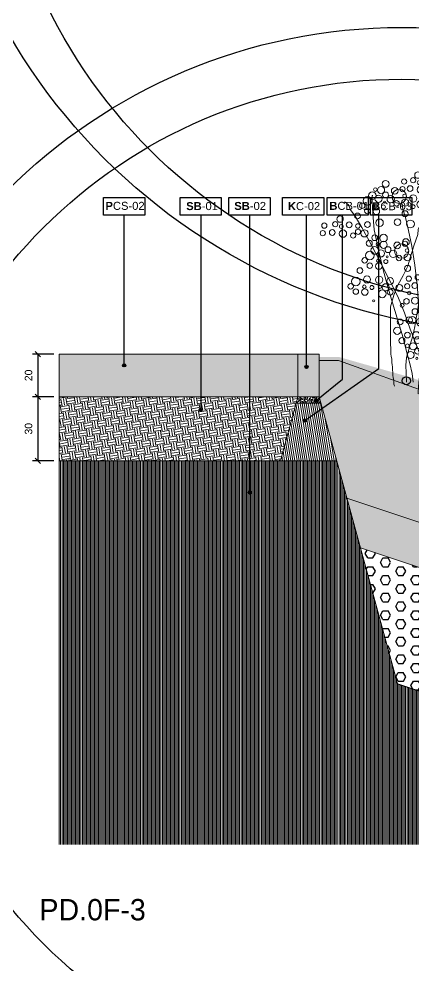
# Model space of a CAD drawing. Header units: metres. Extents: x -325 to 301, y -147 to 149.
# Drawn here: x 17.358 to 19.203, y 64.099 to 68.532 of the extents above; entities that cross this region are included whole.
import ezdxf

# ---------------------------------------------------------------- set-up
doc = ezdxf.new("R2010")
doc.units = ezdxf.units.M
doc.linetypes.add('ACAD_ISO03W100', pattern=[30, 12, -18])
doc.layers.get('Defpoints').update_dxf_attribs({"lineweight": 13})
for name, color, linetype, plot in [('-aux', 50, 'Continuous', False), ('-AUX-QAD', 5, 'Continuous', False), ('-AUX_RIM', 2, 'Continuous', False)]:
    doc.layers.add(name, color=color, linetype=linetype, plot=plot)
doc.layers.add('0-TX-1_25', color=7, linetype='Continuous', true_color=0x3f4f7f)
for name, color, linetype in [('02-L-Geotextile', 32, 'Continuous'), ('02-TRAÇ-D-linia 2', 251, 'Continuous'), ('10-DET-encoixinat', 37, 'Continuous'), ('10-DET_TERRENY_compactat', 252, 'Continuous'), ('10-DET_TERRENY_sol estructural', 251, 'Continuous'), ('A-KEYPLAN_HATCH', 7, 'Continuous'), ('A_TEXT_2', 7, 'Continuous')]:
    doc.layers.add(name, color=color, linetype=linetype)
for name, color, linetype, lineweight in [('05-VEG-gris 50%', 253, 'Continuous', 18), ('1-CM', 7, 'Continuous', 0), ('2-L-secció', 1, 'Continuous', 0), ('3-TR Formigó', 252, 'Continuous', 0), ('3-TR Seleccionat', 44, 'Continuous', 0), ('3-TR Tot-u', 37, 'Continuous', 0), ('3_TR_paviment gris', 252, 'Continuous', 5)]:
    doc.layers.add(name, color=color, linetype=linetype, lineweight=lineweight)
doc.layers.add('3-TR tot_u', color=7, linetype='Continuous', lineweight=5, true_color=0x787878)
doc.styles.get("Standard").update_dxf_attribs({"font": 'arial.ttf'})
doc.styles.add('x-llegenda materials$0$ENGRAVERS', font='TT0586M.TTF')
doc.dimstyles.new('ISO-25', dxfattribs={"dimtxt": 0.1, "dimasz": 0.1, "dimexe": 0.1, "dimexo": 0.1, "dimgap": 0.1, "dimtad": 1, "dimdec": 0, "dimlfac": 100, "dimzin": 9, "dimtxsty": 'Standard', "dimblk": 'OBLIQUE', "dimcen": 0.1, "dimadec": 0, "dimazin": 0, "dimtfac": 1, "dimtdec": 0, "dimtmove": 0, "dimatfit": 3, "dimldrblk": 'OBLIQUE', "dimfxl": 1, "dimarcsym": 0})

# ---------------------------------------------------------------- blocks, each defined once
blk = doc.blocks.new('ccddddddddddd')
for points in [[(90.232, 20.017), (90.254, 20.017), (90.353, 19.93), (90.419, 19.777), (90.55, 19.579), (90.747, 19.229), (90.966, 18.791), (91.229, 18.266), (91.514, 17.652), (91.777, 17.083), (91.974, 16.579), (92.127, 16.076), (92.325, 15.528), (92.456, 15.134), (92.478, 14.871), (92.544, 14.674), (92.609, 14.521), (92.62, 14.433)], [(92.171, 14.455), (92.16, 14.543), (92.149, 14.718), (92.084, 15.025), (91.996, 15.397), (91.908, 15.813), (91.777, 16.295), (91.645, 16.798), (91.492, 17.346), (91.361, 17.915), (91.229, 18.528), (91.12, 19.142), (91.098, 19.645), (91.087, 20.017), (91.087, 20.193), (91.109, 20.193)], [(92.631, 19.974), (92.653, 19.974), (92.642, 19.886), (92.631, 19.798), (92.631, 19.689), (92.609, 19.601), (92.598, 19.536), (92.576, 19.448), (92.555, 19.36), (92.533, 19.251), (92.467, 19.12), (92.445, 18.966), (92.379, 18.791), (92.314, 18.616), (92.248, 18.419), (92.182, 18.222), (92.116, 18.003), (91.963, 17.718), (91.788, 17.433), (91.656, 17.127), (91.547, 16.776), (91.536, 16.382), (91.525, 16.054), (91.514, 15.813), (91.514, 15.331), (91.525, 15.265), (91.536, 15.178), (91.536, 15.068), (91.547, 15.003), (91.558, 14.937), (91.558, 14.674), (91.569, 14.609), (91.58, 14.521), (91.58, 14.411), (91.591, 14.379), (91.602, 14.357), (91.602, 14.346)], [(91.963, 19.842), (92.007, 19.842), (92.018, 19.755), (92.084, 19.492), (92.171, 19.098), (92.259, 18.616), (92.325, 18.025), (92.39, 17.324), (92.412, 16.47), (92.412, 15.572), (92.401, 14.806), (92.335, 14.324), (92.314, 14.105), (92.325, 14.094)], [(93.256, 19.733), (93.256, 19.569), (93.245, 19.459), (93.234, 19.328), (93.212, 19.174), (93.19, 19.043), (93.124, 18.912), (93.058, 18.758), (92.993, 18.627), (92.927, 18.474), (92.905, 18.298), (92.839, 18.101), (92.774, 17.882), (92.686, 17.641), (92.576, 17.379), (92.467, 17.116), (92.401, 16.809), (92.335, 16.459), (92.27, 16.152), (92.204, 15.868), (92.116, 15.605), (92.051, 15.386), (91.985, 15.211), (91.974, 15.079), (91.963, 14.992), (91.963, 14.455)], [(94.734, 19.317), (94.734, 19.207), (94.723, 19.185), (94.712, 19.12), (94.69, 19.054), (94.624, 18.966), (94.537, 18.857), (94.427, 18.725), (94.296, 18.572), (94.186, 18.441), (94.099, 18.266), (94.011, 18.112), (93.945, 17.937), (93.88, 17.74), (93.814, 17.543), (93.748, 17.302), (93.661, 17.061), (93.573, 16.776), (93.463, 16.448), (93.354, 16.098), (93.222, 15.725), (93.113, 15.397), (92.981, 15.134), (92.894, 14.937), (92.872, 14.718), (92.85, 14.521), (92.839, 14.411), (92.828, 14.346), (92.828, 14.335)], [(92.85, 14.422), (92.839, 14.455), (92.85, 14.521), (92.85, 14.652), (92.861, 14.718), (92.861, 14.981), (92.883, 15.09), (92.894, 15.178), (92.894, 15.309), (92.905, 15.441), (92.916, 15.572), (92.927, 15.703), (92.938, 15.879), (92.96, 16.054), (92.981, 16.251), (93.003, 16.47), (93.069, 16.689), (93.091, 16.952), (93.157, 17.214), (93.222, 17.477), (93.332, 17.696), (93.441, 17.871), (93.529, 18.047), (93.595, 18.222), (93.682, 18.375), (93.748, 18.485), (93.77, 18.55), (93.781, 18.572), (93.792, 18.594), (93.792, 18.605)], [(92.916, 14.401), (92.927, 14.422), (92.938, 14.532), (93.003, 14.685), (93.069, 14.882), (93.179, 15.189), (93.288, 15.517), (93.376, 15.911), (93.595, 16.744), (93.77, 17.138), (93.945, 17.51), (94.055, 17.817), (94.164, 18.036), (94.296, 18.255), (94.384, 18.364), (94.405, 18.375), (94.416, 18.375)], [(93.157, 14.379), (93.266, 14.619), (93.463, 14.97), (93.748, 15.474), (94.055, 16.109), (94.34, 16.766), (94.624, 17.357), (94.844, 17.795), (94.975, 18.079), (94.997, 18.145)], [(92.992, 14.324), (92.992, 14.346), (93.003, 14.455), (93.014, 14.63), (93.102, 14.871), (93.168, 15.222), (93.277, 15.616), (93.409, 15.966), (93.562, 16.339), (94.044, 17.083), (94.307, 17.39), (94.504, 17.587), (94.614, 17.652), (94.657, 17.652), (94.745, 17.641), (95.008, 17.641), (95.03, 17.631), (95.052, 17.631)], [(94.745, 17.641), (95.106, 17.641), (95.128, 17.652), (95.413, 17.652), (95.413, 17.641), (95.435, 17.641), (95.435, 17.631), (95.446, 17.62), (95.457, 17.62), (95.457, 17.609), (95.479, 17.598), (95.49, 17.587), (95.501, 17.576)]]:
    blk.add_lwpolyline(points)
for centre, radius in [((92.507, 20.78), 0.0991), ((91.511, 20.539), 0.104), ((92.08, 20.594), 0.0797), ((92.354, 20.627), 0.0797), ((92.54, 20.55), 0.059), ((92.862, 20.718), 0.0883), ((92.961, 20.554), 0.0797), ((93.114, 20.663), 0.0797), ((93.311, 20.609), 0.11), ((93.618, 20.466), 0.0883), ((91.094, 20.189), 0.118), ((91.193, 20.375), 0.0548), ((91.368, 20.353), 0.108), ((91.5, 20.2), 0.0903), ((91.784, 20.32), 0.104), ((91.916, 20.145), 0.219), ((92.025, 20.364), 0.0797), ((92.255, 20.375), 0.0883), ((92.584, 20.331), 0.112), ((90.776, 19.893), 0.0836), ((90.941, 20.036), 0.132), ((91.281, 20.09), 0.108), ((91.467, 19.981), 0.0328), ((91.652, 20.068), 0.112), ((91.828, 19.937), 0.0834), ((92.091, 19.948), 0.109), ((92.08, 20.156), 0.0547), ((92.343, 20.068), 0.109), ((92.551, 19.882), 0.101), ((92.796, 20.127), 0.0797), ((92.939, 20.017), 0.0774), ((93.3, 20.05), 0.0834), ((93.629, 20.028), 0.0936), ((93.782, 20.138), 0.101), ((90.929, 19.729), 0.0834), ((91.204, 19.707), 0.098), ((91.193, 19.871), 0.0548), ((91.423, 19.838), 0.062), ((92.08, 19.609), 0.0936), ((92.332, 19.817), 0.059), ((92.873, 19.853), 0.0774), ((93.421, 19.722), 0.131), ((93.629, 19.558), 0.128), ((93.629, 19.558), 0.128), ((93.662, 19.809), 0.0558), ((93.837, 19.875), 0.0548), ((94.023, 19.853), 0.101), ((94.023, 19.853), 0.0855), ((94.428, 19.809), 0.0883), ((94.604, 19.667), 0.0797), ((89.599, 19.321), 0.0797), ((89.933, 19.354), 0.0797), ((90.087, 19.507), 0.0991), ((90.36, 19.321), 0.0883), ((90.623, 19.587), 0.0883), ((90.919, 19.313), 0.0876), ((91.291, 19.357), 0.114), ((91.839, 19.357), 0.0991), ((92.233, 19.291), 0.121), ((92.983, 19.514), 0.059), ((93.432, 19.459), 0.101), ((94.166, 19.437), 0.108), ((94.407, 19.393), 0.0639), ((89.545, 19.091), 0.0797), ((89.835, 19.102), 0.0883), ((90.163, 19.058), 0.112), ((90.119, 19.277), 0.059), ((90.624, 19.101), 0.0797), ((90.625, 19.278), 0.0692), ((90.821, 19.046), 0.11), ((93.155, 19.106), 0.0991), ((94.122, 19.196), 0.0936), ((94.494, 19.163), 0.0936), ((94.899, 19.037), 0.0991), ((90.471, 18.991), 0.0797), ((90.957, 18.739), 0.0928), ((91.128, 18.904), 0.0883), ((91.4, 18.886), 0.114), ((92.078, 18.741), 0.104), ((92.647, 18.796), 0.0797), ((93.002, 18.953), 0.0797), ((93.188, 18.876), 0.059), ((93.429, 18.92), 0.0883), ((93.528, 18.756), 0.0797), ((93.681, 18.866), 0.0797), ((93.878, 18.811), 0.11), ((94.745, 18.884), 0.0797), ((94.932, 18.807), 0.059), ((95.173, 18.851), 0.0883), ((95.425, 18.796), 0.0797), ((95.622, 18.742), 0.11), ((91.118, 18.515), 0.118), ((91.217, 18.701), 0.0548), ((91.305, 18.417), 0.108), ((91.392, 18.679), 0.108), ((91.524, 18.526), 0.0903), ((91.808, 18.647), 0.104), ((91.94, 18.471), 0.219), ((92.049, 18.69), 0.0797), ((92.104, 18.482), 0.0547), ((92.904, 18.701), 0.0883), ((93.232, 18.658), 0.112), ((94.185, 18.668), 0.0883), ((94.647, 18.632), 0.0883), ((94.975, 18.588), 0.112), ((95.271, 18.687), 0.0797), ((95.928, 18.599), 0.0883), ((90.8, 18.22), 0.0836), ((90.965, 18.362), 0.132), ((91.217, 18.198), 0.0548), ((91.491, 18.307), 0.0328), ((91.676, 18.395), 0.112), ((91.852, 18.263), 0.0834), ((92.115, 18.274), 0.109), ((92.991, 18.395), 0.109), ((93.199, 18.209), 0.101), ((93.364, 18.329), 0.0797), ((93.506, 18.22), 0.0774), ((93.867, 18.252), 0.0834), ((94.196, 18.23), 0.0936), ((94.349, 18.34), 0.101), ((94.624, 18.255), 0.0774), ((94.909, 18.233), 0.0774), ((90.647, 17.913), 0.0883), ((90.953, 18.055), 0.0834), ((91.228, 18.033), 0.098), ((91.447, 18.165), 0.062), ((92.104, 17.935), 0.0936), ((92.98, 18.143), 0.059), ((93.44, 18.055), 0.0774), ((93.988, 17.924), 0.131), ((94.229, 18.012), 0.0558), ((94.404, 18.077), 0.0548), ((94.59, 18.055), 0.101), ((94.59, 18.055), 0.0855), ((95.249, 18.134), 0.0903), ((90.514, 17.581), 0.132), ((90.854, 17.636), 0.108), ((91.225, 17.614), 0.112), ((91.562, 17.566), 0.104), ((92.132, 17.621), 0.0797), ((92.406, 17.653), 0.0797), ((92.978, 17.587), 0.0883), ((93.55, 17.716), 0.059), ((94.196, 17.76), 0.128), ((94.196, 17.76), 0.128), ((94.469, 17.625), 0.0797), ((94.622, 17.779), 0.0991), ((94.896, 17.593), 0.0883), ((95.413, 17.751), 0.114), ((90.349, 17.439), 0.0836), ((90.766, 17.417), 0.0548), ((90.996, 17.384), 0.062), ((91.245, 17.402), 0.0548), ((91.42, 17.38), 0.108), ((91.836, 17.347), 0.104), ((92.077, 17.391), 0.0797), ((92.307, 17.402), 0.0883), ((92.636, 17.358), 0.112), ((92.592, 17.577), 0.059), ((93.077, 17.423), 0.0797), ((93.23, 17.532), 0.0797), ((93.428, 17.478), 0.11), ((93.734, 17.335), 0.0883), ((94.37, 17.374), 0.0883), ((94.699, 17.33), 0.112), ((94.655, 17.549), 0.059), ((94.994, 17.428), 0.0797), ((95.148, 17.538), 0.0797), ((95.345, 17.483), 0.11), ((95.632, 17.554), 0.0774), ((95.652, 17.341), 0.0883), ((90.502, 17.274), 0.0834), ((90.777, 17.252), 0.098), ((91.308, 17.182), 0.118), ((91.552, 17.226), 0.0903), ((92.132, 17.183), 0.0547), ((92.557, 17.062), 0.109), ((93.899, 17.007), 0.101), ((91.04, 16.974), 0.0328), ((91.905, 16.81), 0.059), ((92.042, 16.93), 0.0834), ((92.305, 16.941), 0.109), ((92.765, 16.876), 0.101), ((92.913, 16.996), 0.0797), ((92.989, 16.722), 0.0774), ((93.055, 16.886), 0.0774), ((93.417, 16.919), 0.0834), ((93.745, 16.897), 0.0936), ((93.953, 16.744), 0.0548), ((94.14, 16.722), 0.101), ((94.14, 16.722), 0.0855), ((92.294, 16.602), 0.0936), ((93.537, 16.591), 0.131), ((93.745, 16.427), 0.128), ((93.745, 16.427), 0.128), ((93.778, 16.678), 0.0558), ((94.545, 16.678), 0.0883), ((94.72, 16.536), 0.0797), ((91.829, 16.306), 0.0876), ((92.108, 16.35), 0.0991), ((92.201, 16.35), 0.114), ((92.448, 16.284), 0.121), ((93.099, 16.383), 0.059), ((93.548, 16.328), 0.101), ((94.282, 16.306), 0.108), ((94.523, 16.262), 0.0639), ((91.731, 16.039), 0.11), ((92.038, 15.897), 0.0883), ((92.309, 15.879), 0.114), ((93.272, 15.975), 0.0991), ((94.238, 16.065), 0.0936), ((94.611, 16.032), 0.0936), ((91.866, 15.732), 0.0928), ((92.204, 15.548), 0.108), ((92.346, 15.735), 0.104), ((92.79, 15.559), 0.0797), ((92.845, 15.789), 0.0797), ((93.02, 15.57), 0.0883), ((93.119, 15.822), 0.0797), ((93.349, 15.527), 0.112), ((93.305, 15.746), 0.059), ((93.546, 15.789), 0.0883), ((93.644, 15.625), 0.0797), ((93.798, 15.735), 0.0797), ((93.995, 15.68), 0.11), ((92.029, 15.57), 0.0548), ((92.116, 15.286), 0.108), ((92.335, 15.395), 0.0903), ((92.488, 15.264), 0.112), ((92.571, 15.384), 0.118), ((92.62, 15.516), 0.104), ((92.845, 15.351), 0.0547), ((93.108, 15.264), 0.109), ((94.302, 15.537), 0.0883), ((94.763, 15.501), 0.0883), ((92.303, 15.176), 0.0328)]:
    blk.add_circle(centre, radius)
blk = doc.blocks.new('hatch keyplan 2')
at = {"layer": 'A-KEYPLAN_HATCH'}
blk.add_lwpolyline([(0, 0.00548), (0.01287, 0.00548), (0.01287, 0), (0, 0)], close=True, dxfattribs=at)
blk = doc.blocks.new('hatch keyplan')
at = {"layer": 'A-KEYPLAN_HATCH'}
blk.add_blockref('hatch keyplan 2', (1.43058, 0.85215), dxfattribs=at)
blk = doc.blocks.new('B-CB03')
at = {"layer": 'A-KEYPLAN_HATCH'}
blk.add_blockref('hatch keyplan', (-1.43058, -0.85215), dxfattribs=at)
at = {"layer": 'A_TEXT_2', "insert": (-0.0008, 0.00398), "char_height": 0.0025, "attachment_point": 1}
blk.add_mtext_dynamic_manual_height_columns('\\pi0.00128;{\\fArial|b1|i0|c0|p34;B}CB-03', width=0.0145619, gutter_width=0.015, heights=[0], dxfattribs=at)
blk = doc.blocks.new('SB-01')
at = {"layer": 'A-KEYPLAN_HATCH'}
blk.add_blockref('hatch keyplan', (-1.43058, -0.85215), dxfattribs=at)
at = {"layer": 'A_TEXT_2', "insert": (-0.0008, 0.00403), "char_height": 0.0025, "attachment_point": 1}
blk.add_mtext_dynamic_manual_height_columns('\\pi0.00271;{\\fArial|b1|i0|c0|p34;SB}-01', width=0.0145619, gutter_width=0.015, heights=[0], dxfattribs=at)
blk = doc.blocks.new('K01B')
at = {"layer": 'A-KEYPLAN_HATCH'}
blk.add_blockref('hatch keyplan', (-1.43058, -0.85215), dxfattribs=at)
at = {"layer": 'A_TEXT_2', "insert": (-0.0008, 0.00402), "char_height": 0.0025, "attachment_point": 1}
blk.add_mtext_dynamic_manual_height_columns('\\pi0.00246;{\\fArial|b1|i0|c0|p34;K}C-02', width=0.0145619, gutter_width=0.015, heights=[0], dxfattribs=at)
blk = doc.blocks.new('_Oblique')
at = {"color": 0, "lineweight": -2}
blk.add_line((-0.5, -0.5), (0.5, 0.5), dxfattribs=at)
blk = doc.blocks.new('*D616')
at = {"layer": '0-TX-1_25', "color": 0, "lineweight": -2, "transparency": 16777216}
for p, q in [((17.5206, 66.9619), (17.4206, 66.9619)), ((17.4456, 66.9619), (17.4456, 66.7619)), ((17.5209, 66.7619), (17.4206, 66.7619))]:
    blk.add_line(p, q, dxfattribs=at)
at = {"layer": 'Defpoints', "color": 0, "transparency": 16777216}
for p in [(17.5456, 66.9619), (17.4456, 66.7619), (17.5459, 66.7619)]:
    blk.add_point(p, dxfattribs=at)
at = {"layer": '0-TX-1_25', "color": 0, "lineweight": -2, "transparency": 16777216, "xscale": 0.025, "yscale": 0.025, "zscale": 0.025}
for p, rotation in [((17.4456, 66.9619), 90), ((17.4456, 66.7619), 270)]:
    blk.add_blockref('_Oblique', p, dxfattribs=dict(at, rotation=rotation))
at = {"layer": '0-TX-1_25', "color": 0, "transparency": 16777216, "insert": (17.4027, 66.8619), "char_height": 0.035, "attachment_point": 5, "rotation": 90}
blk.add_mtext('20', dxfattribs=at)
blk = doc.blocks.new('*D619')
at = {"layer": '0-TX-1_25', "color": 0, "lineweight": -2, "transparency": 16777216}
for p, q in [((17.5206, 66.7619), (17.4206, 66.7619)), ((17.4456, 66.7619), (17.4456, 66.4619)), ((17.5209, 66.4619), (17.4206, 66.4619))]:
    blk.add_line(p, q, dxfattribs=at)
at = {"layer": 'Defpoints', "color": 0, "transparency": 16777216}
for p in [(17.5456, 66.7619), (17.4456, 66.4619), (17.5459, 66.4619)]:
    blk.add_point(p, dxfattribs=at)
at = {"layer": '0-TX-1_25', "color": 0, "lineweight": -2, "transparency": 16777216, "xscale": 0.025, "yscale": 0.025, "zscale": 0.025}
for p, rotation in [((17.4456, 66.7619), 90), ((17.4456, 66.4619), 270)]:
    blk.add_blockref('_Oblique', p, dxfattribs=dict(at, rotation=rotation))
at = {"layer": '0-TX-1_25', "color": 0, "transparency": 16777216, "insert": (17.4027, 66.6119), "char_height": 0.035, "attachment_point": 5, "rotation": 90}
blk.add_mtext('30', dxfattribs=at)
blk = doc.blocks.new('B-CB01')
at = {"layer": 'A-KEYPLAN_HATCH'}
blk.add_blockref('hatch keyplan', (-1.43058, -0.85215), dxfattribs=at)
at = {"layer": 'A_TEXT_2', "insert": (-0.0008, 0.00411), "char_height": 0.0025, "attachment_point": 1}
blk.add_mtext_dynamic_manual_height_columns('\\pi0.00152;{\\fArial|b1|i0|c0|p34;B}CB-01', width=0.0145619, gutter_width=0.015, heights=[0], dxfattribs=at)
blk = doc.blocks.new('SB-02')
at = {"layer": 'A-KEYPLAN_HATCH'}
blk.add_blockref('hatch keyplan', (-1.43058, -0.85215), dxfattribs=at)
at = {"layer": 'A_TEXT_2', "insert": (-0.0008, 0.00408), "char_height": 0.0025, "attachment_point": 1}
blk.add_mtext_dynamic_manual_height_columns('\\pi0.00249;{\\fArial|b1|i0|c0|p34;SB}-02', width=0.0145619, gutter_width=0.015, heights=[0], dxfattribs=at)
blk = doc.blocks.new('POINT')
at = {"layer": '0-TX-1_25'}
h = blk.add_hatch(dxfattribs=at)
h.set_pattern_fill('ANGLE', color=256)
h.set_pattern_definition([(0, (-83.747, -12.726), (0, 6.985), [5.08, -1.905]), (90, (-83.747, -12.726), (-6.985, 4e-16), [5.08, -1.905])])
edge = h.paths.add_edge_path()
edge.add_arc((0, 0), 0.0075, 0, 360)
h = blk.add_hatch(color=256, dxfattribs=at)
h.dxf.hatch_style = 1
edge = h.paths.add_edge_path()
edge.add_arc((0, 0), 0.0075, 0, 360)
blk.add_circle((0, 0), 0.0075, dxfattribs=at)
blk = doc.blocks.new('PCS02')
at = {"layer": 'A-KEYPLAN_HATCH'}
blk.add_blockref('hatch keyplan', (-1.43058, -0.85215), dxfattribs=at)
at = {"layer": 'A_TEXT_2', "insert": (-0.0008, 0.00411), "char_height": 0.0025, "attachment_point": 1}
blk.add_mtext_dynamic_manual_height_columns('\\pi0.00139;{\\fArial|b1|i0|c0|p34;P}CS-02', width=0.0145619, gutter_width=0.015, heights=[0], dxfattribs=at)

msp = doc.modelspace()

# ---------------------------------------------------------------- hatches: boundary and pattern name
at = {"layer": '10-DET-encoixinat'}
h = msp.add_hatch(dxfattribs=at)
h.set_pattern_fill('CROSS', color=256, scale=0.05, angle=91.6689)
h.set_pattern_definition([(135.91082, (8.614241, 62.31308), (-0.017675436, -0.000281006), [0.00625, -0.01875]), (225.91082, (8.614171, 62.317498), (0.000281006, -0.017675436), [0.00625, -0.01875])])
edge = h.paths.add_edge_path()
edge.add_line((20.5464, 65.8833), (20.546, 66.436))
edge.add_line((20.546, 66.436), (20.2397, 66.4433))
edge.add_arc((20.2913, 66.8243), 0.3845, 250.1312, 262.2851, ccw=False)
edge.add_line((20.1606, 66.4627), (18.8535, 66.9319))
edge.add_line((18.8535, 66.9319), (18.7636, 66.9319))
edge.add_line((18.7636, 66.9319), (18.7636, 66.7619))
edge.add_line((18.7636, 66.7619), (18.8536, 66.4319))
edge.add_line((18.8536, 66.4319), (18.8933, 66.2861))
edge.add_line((18.8933, 66.2861), (19.9709, 65.927))
edge.add_arc((20.2397, 66.7333), 0.85, 251.565, 270)
edge.add_line((20.2397, 65.8833), (20.5464, 65.8833))
at = {"layer": '10-DET_TERRENY_compactat'}
h = msp.add_hatch(dxfattribs=at)
h.set_pattern_fill('HEX', color=256, scale=0.002, angle=0.5782)
h.set_pattern_definition([(0.578232, (0, 4.548789), (-0.0001109957, 0.0109979625), [0.00635, -0.0127]), (120.578232, (0, 4.548789), (-0.009469017, -0.0055951064), [0.00635, -0.0127]), (60.578232, (0.00635, 4.548854), (-0.0095800128, 0.0054028561), [0.00635, -0.0127])])
h.paths.add_polyline_path([(20.546, 66.436), (20.546, 66.4759), (20.3576, 66.4789), (20.2128, 66.4936), (20.0845, 66.5371), (19.6141, 66.7047), (19.1906, 66.8528), (18.8551, 66.9484), (18.7636, 66.9484), (18.7636, 66.9319), (18.8535, 66.9319), (19.1487, 66.8259), (19.8231, 66.5776), (20.0404, 66.5058), (20.1606, 66.4627), (20.2202, 66.4464), (20.2594, 66.4428)])
at = {"layer": '10-DET_TERRENY_sol estructural'}
h = msp.add_hatch(dxfattribs=at)
h.set_pattern_fill('AR-SAND', color=256, scale=0.0004, angle=-43.7343)
h.set_pattern_definition([(289.31222, (17.140744, 57.919543), (0.018798228, -0.00550243), [0, -0.0154432, 0, -0.017272, 0, -0.01651]), (259.31222, (17.140744, 57.919543), (0.02162803, -0.02603235), [0, -0.0083312, 0, -0.0139192, 0, -0.005334]), (219.31222, (17.144644, 57.931416), (-0.009821156, -0.030076876), [0, -0.00508, 0, -0.018288, 0, -0.023876]), (209.31222, (17.144644, 57.931416), (-0.00106157, -0.03179966), [0, -0.00254, 0, -0.0119888, 0, -0.013716])])
edge = h.paths.add_edge_path()
edge.add_line((20.5465, 65.6833), (20.5464, 65.8833))
edge.add_line((20.5464, 65.8833), (20.2397, 65.8833))
edge.add_arc((20.2397, 66.7333), 0.85, 251.565, 270, ccw=False)
edge.add_line((19.9709, 65.927), (18.8933, 66.2861))
edge.add_line((18.8933, 66.2861), (18.9565, 66.0542))
edge.add_line((18.9565, 66.0542), (19.9076, 65.7372))
edge.add_arc((20.2397, 66.7333), 1.05, 251.565, 270)
edge.add_line((20.2397, 65.6833), (20.5465, 65.6833))
h = msp.add_hatch(dxfattribs=at)
h.set_pattern_fill('HEX', color=256, scale=0.0075, angle=0.0108)
h.set_pattern_definition([(0.01078, (0, 4.54879), (-7.758e-06, 0.04124446), [0.0238125, -0.047625]), (120.01078, (0, 4.54879), (-0.03571487, -0.020628948), [0.0238125, -0.047625]), (60.01078, (0.023812, 4.548794), (-0.035722628, 0.02061551), [0.0238125, -0.047625])])
edge = h.paths.add_edge_path()
edge.add_arc((20.435, 65.2333), 0.1, 270.7339, 629.2661)
edge.add_line((20.4337, 65.1333), (20.2397, 65.1333))
edge.add_arc((20.2397, 66.7333), 1.6, 251.565, 270, ccw=False)
edge.add_line((19.7337, 65.2154), (19.1305, 65.4165))
edge.add_line((19.1305, 65.4165), (18.9565, 66.0542))
edge.add_line((18.9565, 66.0542), (19.9076, 65.7372))
edge.add_arc((20.2397, 66.7333), 1.05, 251.565, 270)
edge.add_line((20.2397, 65.6833), (20.5465, 65.6833))
edge.add_line((20.5465, 65.6833), (20.5469, 65.1333))
edge.add_line((20.5469, 65.1333), (20.4363, 65.1333))
at = {"layer": '3-TR Formigó'}
h = msp.add_hatch(dxfattribs=at)
h.set_pattern_fill('ANSI31', color=256, scale=0.003, angle=234.1752, style=0)
h.set_pattern_definition([(279.17524, (21.547739, 66.561858), (0.00940313, 0.001518806), [])])
h.paths.add_polyline_path([(18.5817, 66.4619), (18.8454, 66.4619), (18.7717, 66.7319), (18.6554, 66.7319)])
at = {"layer": '3-TR Seleccionat'}
h = msp.add_hatch(dxfattribs=at)
h.set_pattern_fill('ANSI31', color=256, scale=0.002, angle=225, style=0)
h.set_pattern_definition([(270, (17.1211155, 67.596775), (0.00635, -2e-18), [])])
h.paths.add_polyline_path([(17.5459, 66.4619), (17.5459, 64.6636), (18.8546, 64.6636), (18.8536, 66.4319), (18.8454, 66.4619)])
h = msp.add_hatch(dxfattribs=at)
h.set_pattern_fill('ANSI31', color=256, scale=0.002, angle=225, style=0)
h.set_pattern_definition([(270, (1.083747, 4.611651), (0.00635, -4e-19), [])])
edge = h.paths.add_edge_path()
edge.add_line((20.5472, 64.6636), (20.5469, 65.1333))
edge.add_line((20.5469, 65.1333), (20.2397, 65.1333))
edge.add_arc((20.2397, 66.7333), 1.6, 251.565, 270, ccw=False)
edge.add_line((19.7337, 65.2154), (19.1305, 65.4165))
edge.add_line((19.1305, 65.4165), (18.8536, 66.4319))
edge.add_line((18.8536, 66.4319), (18.8536, 64.6636))
edge.add_line((18.8536, 64.6636), (20.5472, 64.6636))
at = {"layer": '3-TR Tot-u'}
h = msp.add_hatch(dxfattribs=at)
h.set_pattern_fill('EARTH', color=256, scale=0.005, angle=-80.8248, style=0)
h.set_pattern_definition([(279.1752, (18.763552, 66.431858), (0.03640645, -0.0262811), [0.03175, -0.03175]), (279.1752, (18.775306, 66.433756), (0.03640645, -0.0262811), [0.03175, -0.03175]), (279.1752, (18.78706, 66.435655), (0.03640645, -0.0262811), [0.03175, -0.03175]), (9.1752, (18.79161, 66.43237), (0.0262811, 0.03640645), [0.03175, -0.03175]), (9.1752, (18.79351, 66.420616), (0.0262811, 0.03640645), [0.03175, -0.03175]), (9.1752, (18.795407, 66.408862), (0.0262811, 0.03640645), [0.03175, -0.03175])])
h.paths.add_polyline_path([(17.5459, 66.7619), (17.5459, 66.4619), (18.5817, 66.4619), (18.6636, 66.7619)])
at = {"layer": '3-TR tot_u'}
h = msp.add_hatch(dxfattribs=at)
h.set_pattern_fill('AR-CONC', color=256, scale=0.0002, angle=90.2664)
h.set_pattern_definition([(140.2664143104, (269986.0125, -738406.518566), (0.0030183585511, 0.0364513625844), [0.00381, -0.04191]), (85.2664143104, (269986.0125, -738406.518566), (-0.0381781810675, -0.0072262829332), [0.003048, -0.033528116834]), (190.7178590104, (269986.01275, -738406.51553), (-0.0351598209585, 0.0292250795622), [0.00323800176, -0.03561804892]), (136.4506143104, (269986.00234, -738406.518614), (0.0081562825582, 0.0542543196878), [0.005715, -0.062865]), (186.9019719204, (269986.00302, -738406.51409), (-0.049705465848, 0.047250217616), [0.004857004628, -0.053427121632]), (81.45056548, (269986.00234, -738406.518614), (-0.0497054658455, 0.0472502176188), [0.004571993414, -0.050291946384]), (111.2664143104, (269986.004857, -738406.513522), (0.0203118235131, 0.0304176527954), [0.00381, -0.04191]), (56.2664143104, (269986.004857, -738406.51352), (-0.0368946682902, 0.0121889849718), [0.003048, -0.033528]), (161.7178593104, (269986.00655, -738406.510987), (-0.016582844967, 0.0426066376987), [0.00323800176, -0.03561798752]), (127.7664143104, (269986.0125, -738406.518566), (-0.0169136972324, 0.00053908133522), [0, -0.0331216, 0, -0.034036, 0, -0.033655]), (97.7664143104, (269986.0125, -738406.518566), (-0.02009803784808, 0.0132706243038), [0, -0.0194056, 0, -0.0323596, 0, -0.012827]), (57.7664143104, (269986.012553, -738406.529895), (0.00101964285024, 0.02712315336895), [0, -0.0127, 0, -0.039624, 0, -0.052578]), (47.7664143104, (269986.012576, -738406.534975), (-0.0052229971542, 0.0296018704426), [0, -0.01651, 0, -0.0263144, 0, -0.037338])])
h.paths.add_polyline_path([(17.5456, 66.9619), (17.5459, 66.7619), (18.6636, 66.7619), (18.6636, 66.9619)])
h = msp.add_hatch(dxfattribs=at)
h.set_pattern_fill('AR-CONC', color=256, scale=9e-05, angle=90.2664)
h.set_pattern_definition([(140.266414, (-64.770813, 43.935337), (0.0013582613, 0.0164031132), [0.0017145, -0.0188595]), (85.266414, (-64.770813, 43.935337), (-0.0171801815, -0.0032518273), [0.0013716, -0.0150876526]), (190.71786, (-64.7707, 43.936704), (-0.0158219194, 0.0131512858), [0.0014571008, -0.016028122]), (136.450614, (-64.775385, 43.935316), (0.003670327, 0.024414444), [0.00257175, -0.02828925]), (186.901972, (-64.77508, 43.93735), (-0.0223674596, 0.021262598), [0.002185652, -0.024042205]), (81.450565, (-64.775385, 43.935316), (-0.0223674596, 0.021262598), [0.002057397, -0.022631376]), (111.266414, (-64.774253, 43.937607), (0.0091403206, 0.0136879438), [0.0017145, -0.0188595]), (56.266414, (-64.774253, 43.937607), (-0.0166026007, 0.0054850432), [0.0013716, -0.0150876]), (161.71786, (-64.773491, 43.938748), (-0.0074622802, 0.019172987), [0.0014571008, -0.0160280944]), (127.766414, (-64.770813, 43.9353374), (-0.00761116375, 0.0002425866), [0, -0.01490472, 0, -0.0153162, 0, -0.01514475]), (97.766414, (-64.770813, 43.9353374), (-0.009044117, 0.0059717809), [0, -0.00873252, 0, -0.01456182, 0, -0.00577215]), (57.766414, (-64.770789, 43.93024), (0.0004588393, 0.012205419), [0, -0.005715, 0, -0.0178308, 0, -0.0236601]), (47.766414, (-64.770779, 43.927954), (-0.0023503487, 0.0133208417), [0, -0.0074295, 0, -0.01184148, 0, -0.0168021])])
h.paths.add_polyline_path([(18.7717, 66.7319), (18.7636, 66.7619), (18.6636, 66.7619), (18.6554, 66.7319)])
at = {"layer": '3_TR_paviment gris'}
msp.add_hatch(color=256, dxfattribs=at).paths.add_polyline_path([(18.7636, 66.9619), (18.6636, 66.9619), (18.6636, 66.7619), (18.7636, 66.7619)])

# ---------------------------------------------------------------- linework, layer by layer
at = {"layer": '-AUX-QAD'}
for radius in [2.6156, 2.373]:
    msp.add_circle((19.1505, 65.8766), radius, dxfattribs=at)
at = {"layer": '-AUX_RIM'}
for centre, radius in [((14.7108, 69.9351), 2.7998), ((19.7369, 69.8583), 2.7998), ((19.7369, 69.6851), 2.4982)]:
    msp.add_circle(centre, radius, dxfattribs=at)
at = {"layer": '0-TX-1_25'}
for points in [[(17.8504, 66.9089), (17.8504, 67.6133)], [(18.2087, 67.6133), (18.2087, 66.7004)], [(18.4373, 67.6133), (18.4373, 66.3134)], [(18.6962, 66.6505), (19.0433, 66.8943), (19.0433, 67.6133)], [(18.7041, 66.9015), (18.7041, 67.6133)], [(18.7488, 66.744), (18.8728, 66.8448), (18.8728, 67.6133)]]:
    msp.add_lwpolyline(points, dxfattribs=at)
at = {"layer": '02-L-Geotextile', "linetype": 'ACAD_ISO03W100', "ltscale": 0.002, "const_width": 0.005}
msp.add_lwpolyline([(20.5469, 65.1333), (20.2397, 65.1333, -0.080612), (19.7337, 65.2154), (19.1305, 65.4165), (18.8454, 66.4619)], format="xyb", dxfattribs=at)
at = {"layer": '02-TRAÇ-D-linia 2'}
msp.add_circle((19.1716, 66.8367), 0.0191, dxfattribs=at)
at = {"layer": '1-CM'}
msp.add_line((18.7636, 66.7619), (18.7636, 66.8319), dxfattribs=at)
for points in [[(18.6636, 66.9619), (17.5459, 66.9619)], [(18.7636, 66.9319), (18.8535, 66.9319)], [(18.6636, 66.7619), (17.5459, 66.7619)], [(18.799, 66.6319), (18.7636, 66.7619), (18.6636, 66.7619), (18.5817, 66.4619)], [(18.6636, 66.7619), (18.7636, 66.7619)], [(18.6554, 66.7319), (18.7717, 66.7319)], [(18.799, 66.6319), (19.1305, 65.4165)], [(18.8454, 66.4619), (17.5459, 66.4619)]]:
    msp.add_lwpolyline(points, dxfattribs=at)
msp.add_lwpolyline([(18.6636, 66.7619), (18.7636, 66.7619), (18.7636, 66.9619), (18.6636, 66.9619)], close=True, dxfattribs=at)
for points in [[(18.8535, 66.9319), (20.1606, 66.4627, 0.053081), (20.2397, 66.4433), (20.546, 66.436)], [(18.8933, 66.2861), (19.9709, 65.927, 0.080612), (20.2397, 65.8833), (20.5464, 65.8833)], [(18.9565, 66.0542), (19.9076, 65.7372, 0.080612), (20.2397, 65.6833), (20.5465, 65.6833)], [(19.1305, 65.4165), (19.7337, 65.2154, 0.080612), (20.2397, 65.1333), (20.5469, 65.1333)]]:
    msp.add_lwpolyline(points, format="xyb", dxfattribs=at)
at = {"layer": '2-L-secció'}
msp.add_line((17.5467, 64.6636), (17.5456, 66.9619), dxfattribs=at)

# ---------------------------------------------------------------- block references
at = {"color": 244, "true_color": 0x991b1e, "xscale": 14.99999999999007, "yscale": 14.99999999999007, "zscale": 14.99999999999007}
msp.add_blockref('PCS02', (17.7539, 67.6133), dxfattribs=at)
at = {"layer": '0-TX-1_25'}
for name, p, xscale, yscale, zscale in [('SB-01', (18.1122, 67.6133), 14.99999999999999, 14.99999999999999, 14.99999999999999), ('SB-02', (18.3407, 67.6133), 15, 15, 15), ('K01B', (18.592, 67.6133), 14.99999999999999, 14.99999999999999, 14.99999999999999), ('B-CB01', (18.8004, 67.6133), 15, 15, 15), ('B-CB03', (19.0046, 67.6133), 14.99999999999999, 14.99999999999999, 14.99999999999999)]:
    msp.add_blockref(name, p, dxfattribs=dict(at, xscale=xscale, yscale=yscale, zscale=zscale))
for p in [(17.8504, 66.9089), (18.7041, 66.9015), (18.7488, 66.744), (18.2087, 66.7004), (18.6962, 66.6505), (18.4373, 66.3134)]:
    msp.add_blockref('POINT', p, dxfattribs=at)
at = {"layer": '05-VEG-gris 50%', "xscale": 0.1531483815836124, "yscale": 0.1531483815836124, "zscale": 0.1531481441427297, "rotation": 1.720107351731527}
msp.add_blockref('ccddddddddddd', (5.1606, 64.1941), dxfattribs=at)

# ---------------------------------------------------------------- texts
at = {"layer": '-aux', "insert": (17.4537, 64.4087), "char_height": 0.1, "width": 19.210099, "attachment_point": 1, "style": 'x-llegenda materials$0$ENGRAVERS'}
msp.add_mtext('PD.0F-3', dxfattribs=at)

# ---------------------------------------------------------------- dimensions: what is measured, and where the dimension line sits
at = {"layer": '0-TX-1_25'}
for base, p1, p2, picture, middle in [((17.4456, 66.7619), (17.5456, 66.9619), (17.5459, 66.7619), '*D616', (17.4027, 66.8619)), ((17.4456, 66.4619), (17.5456, 66.7619), (17.5459, 66.4619), '*D619', (17.4027, 66.6119))]:
    dim = msp.add_linear_dim(base=base, p1=p1, p2=p2, angle=90, dimstyle='ISO-25', override={"dimtxt": 0.035, "dimasz": 0.025, "dimexe": 0.025, "dimexo": 0.025, "dimgap": 0.025, "dimblk1": 'Oblique', "dimblk2": 'Oblique', "dimsah": 1, "dimfxl": 0.1, "dimfxlon": 1, "dimarcsym": 1}, dxfattribs=at)
    dim.commit()
    dim.dimension.update_dxf_attribs({"geometry": picture, "text_midpoint": middle})

doc.saveas('drawing.dxf')
